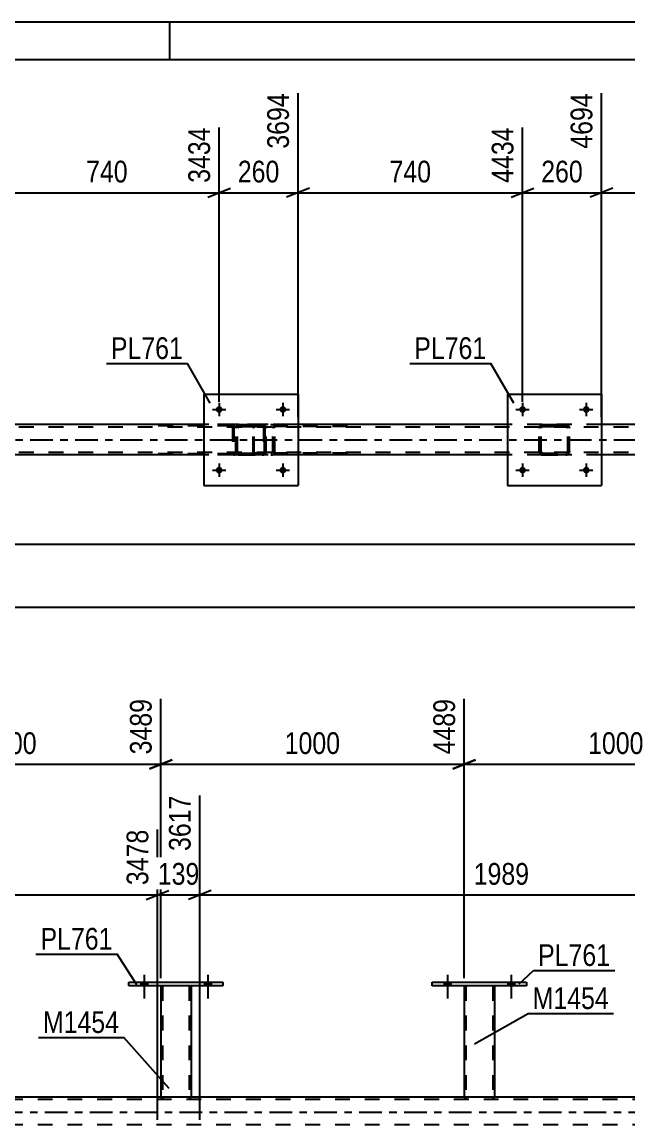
# Model space of a CAD drawing. Header units: millimetres. Extents: x 0 to 841, y 0 to 594.
# Drawn here: x 191.5 to 271.4, y 448.6 to 594 of the extents above; entities that cross this region are included whole.
import ezdxf

# ---------------------------------------------------------------- set-up
doc = ezdxf.new("R2010")
doc.units = ezdxf.units.MM
doc.linetypes.add('DXK_LINE_DOT2', pattern=[3.9198, 1.9599, -1.9599])
doc.linetypes.add('DXK_LINE_DOT3', pattern=[5.9187, 2.979, -0.9799, 0.9799, -0.9799])
doc.styles.add('Arial Narrow', font='ARIALN.TTF', dxfattribs={"height": 0.2})

# ---------------------------------------------------------------- blocks, each defined once
blk = doc.blocks.new('Unknown-814553314-1133')
at = {"color": 5, "linetype": 'Continuous'}
for p, q in [((841, 594), (0, 594)), ((211, 589), (211, 594)), ((836, 589), (5, 589))]:
    blk.add_line(p, q, dxfattribs=at)
blk = doc.blocks.new('Part-814553314-3006 - 2883')
at = {"color": 2, "linetype": 'Continuous'}
for p, q in [((255.51, 544.94), (255.51, 532.94)), ((255.51, 544.94), (267.91, 544.94)), ((267.91, 544.94), (267.91, 532.94)), ((255.51, 532.94), (267.91, 532.94))]:
    blk.add_line(p, q, dxfattribs=at)
blk = doc.blocks.new('Part-814553314-2933 - 2883')
at = {"color": 2, "linetype": 'Continuous'}
for p, q in [((215.51, 540.94), (187.91, 540.94)), ((255.51, 540.94), (227.91, 540.94)), ((295.51, 540.94), (267.91, 540.94)), ((215.51, 536.94), (187.91, 536.94)), ((255.51, 536.94), (227.91, 536.94)), ((295.51, 536.94), (267.91, 536.94))]:
    blk.add_line(p, q, dxfattribs=at)
at = {"color": 7, "linetype": 'DXK_LINE_DOT2'}
for p, q in [((227.91, 540.94), (215.51, 540.94)), ((267.91, 540.94), (255.51, 540.94)), ((757.51, 540.62), (80.15, 540.62)), ((757.51, 537.26), (80.15, 537.26)), ((227.91, 536.94), (215.51, 536.94)), ((267.91, 536.94), (255.51, 536.94))]:
    blk.add_line(p, q, dxfattribs=at)
at = {"color": 7, "linetype": 'DXK_LINE_DOT3'}
blk.add_line((80.15, 538.94), (757.51, 538.94), dxfattribs=at)
blk = doc.blocks.new('Part-814553314-3000 - 2883')
at = {"color": 2, "linetype": 'Continuous'}
for p, q in [((215.51, 544.94), (215.51, 532.94)), ((215.51, 544.94), (227.91, 544.94)), ((227.91, 544.94), (227.91, 532.94)), ((215.51, 532.94), (227.91, 532.94))]:
    blk.add_line(p, q, dxfattribs=at)
blk = doc.blocks.new('Bolt-814553314-2959 - 2883')
at = {"linetype": 'Continuous'}
for points in [[(217.95, 542.94, -1), (217.07, 542.94, -1)], [(226.35, 542.94, -1), (225.47, 542.94, -1)]]:
    blk.add_hatch(color=1, dxfattribs=at).paths.add_polyline_path(points)
at = {"color": 1, "linetype": 'Continuous'}
for p, q in [((217.51, 543.82), (217.51, 542.06)), ((225.91, 543.82), (225.91, 542.06)), ((216.63, 542.94), (218.39, 542.94)), ((225.03, 542.94), (226.79, 542.94))]:
    blk.add_line(p, q, dxfattribs=at)
blk = doc.blocks.new('Bolt-814553314-2960 - 2883')
at = {"linetype": 'Continuous'}
for points in [[(217.95, 534.94, -1), (217.07, 534.94, -1)], [(226.35, 534.94, -1), (225.47, 534.94, -1)]]:
    blk.add_hatch(color=1, dxfattribs=at).paths.add_polyline_path(points)
at = {"color": 1, "linetype": 'Continuous'}
for p, q in [((216.63, 534.94), (218.39, 534.94)), ((217.51, 535.82), (217.51, 534.06)), ((225.03, 534.94), (226.79, 534.94)), ((225.91, 535.82), (225.91, 534.06))]:
    blk.add_line(p, q, dxfattribs=at)
blk = doc.blocks.new('Bolt-814553314-2961 - 2883')
at = {"linetype": 'Continuous'}
for points in [[(257.95, 542.94, -1), (257.07, 542.94, -1)], [(266.35, 542.94, -1), (265.47, 542.94, -1)]]:
    blk.add_hatch(color=1, dxfattribs=at).paths.add_polyline_path(points)
at = {"color": 1, "linetype": 'Continuous'}
for p, q in [((257.51, 543.82), (257.51, 542.06)), ((265.91, 543.82), (265.91, 542.06)), ((256.63, 542.94), (258.39, 542.94)), ((265.03, 542.94), (266.79, 542.94))]:
    blk.add_line(p, q, dxfattribs=at)
blk = doc.blocks.new('Bolt-814553314-2962 - 2883')
at = {"linetype": 'Continuous'}
for points in [[(257.95, 534.94, -1), (257.07, 534.94, -1)], [(266.35, 534.94, -1), (265.47, 534.94, -1)]]:
    blk.add_hatch(color=1, dxfattribs=at).paths.add_polyline_path(points)
at = {"color": 1, "linetype": 'Continuous'}
for p, q in [((256.63, 534.94), (258.39, 534.94)), ((257.51, 535.82), (257.51, 534.06)), ((265.03, 534.94), (266.79, 534.94)), ((265.91, 535.82), (265.91, 534.06))]:
    blk.add_line(p, q, dxfattribs=at)
blk = doc.blocks.new('Part-814553314-3001 - 2883')
at = {"color": 7, "linetype": 'DXK_LINE_DOT2'}
for p, q in [((220.01, 540.91), (220.19, 540.94)), ((220.19, 540.94), (220.01, 540.91)), ((220.19, 540.94), (223.23, 540.94)), ((220.19, 540.94), (220.19, 540.94)), ((220.19, 540.94), (223.23, 540.94)), ((223.23, 540.94), (223.23, 540.94)), ((223.23, 540.94), (223.41, 540.91)), ((223.41, 540.91), (223.23, 540.94)), ((219.71, 540.46), (219.75, 540.65)), ((219.75, 540.65), (219.71, 540.46)), ((219.71, 537.42), (219.71, 540.46)), ((219.95, 540.46), (219.97, 540.56)), ((219.97, 540.56), (219.95, 540.46)), ((219.95, 537.42), (219.95, 540.46)), ((219.97, 540.56), (220.02, 540.63)), ((220.02, 540.63), (219.97, 540.56)), ((220.02, 540.63), (220.1, 540.69)), ((220.1, 540.69), (220.02, 540.63)), ((220.1, 540.69), (220.19, 540.7)), ((220.19, 540.7), (220.1, 540.69)), ((220.19, 540.7), (223.23, 540.7)), ((220.19, 540.7), (220.19, 540.7)), ((223.23, 540.7), (220.19, 540.7)), ((223.23, 540.7), (223.23, 540.7)), ((223.23, 540.7), (223.32, 540.69)), ((223.32, 540.69), (223.23, 540.7)), ((223.32, 540.69), (223.4, 540.63)), ((223.4, 540.63), (223.32, 540.69)), ((223.4, 540.63), (223.45, 540.56)), ((223.45, 540.56), (223.4, 540.63)), ((223.45, 540.56), (223.47, 540.46)), ((223.47, 540.46), (223.45, 540.56)), ((223.47, 537.42), (223.47, 540.46)), ((223.67, 540.65), (223.71, 540.46)), ((223.71, 540.46), (223.67, 540.65)), ((223.71, 537.42), (223.71, 540.46)), ((219.75, 537.24), (219.71, 537.42)), ((219.71, 537.42), (219.75, 537.24)), ((219.97, 537.33), (219.95, 537.42)), ((219.95, 537.42), (219.97, 537.33)), ((220.02, 537.25), (219.97, 537.33)), ((219.97, 537.33), (220.02, 537.25)), ((220.19, 536.94), (220.01, 536.98)), ((220.01, 536.98), (220.19, 536.94)), ((220.1, 537.2), (220.02, 537.25)), ((220.02, 537.25), (220.1, 537.2)), ((220.19, 537.18), (220.1, 537.2)), ((220.1, 537.2), (220.19, 537.18)), ((220.19, 537.18), (223.23, 537.18)), ((220.19, 537.18), (220.19, 537.18)), ((220.19, 537.18), (223.23, 537.18)), ((220.19, 536.94), (223.23, 536.94)), ((220.19, 536.94), (220.19, 536.94)), ((220.19, 536.94), (223.23, 536.94)), ((223.32, 537.2), (223.23, 537.18)), ((223.23, 537.18), (223.32, 537.2)), ((223.23, 537.18), (223.23, 537.18)), ((223.41, 536.98), (223.23, 536.94)), ((223.23, 536.94), (223.41, 536.98)), ((223.23, 536.94), (223.23, 536.94)), ((223.4, 537.25), (223.32, 537.2)), ((223.32, 537.2), (223.4, 537.25)), ((223.45, 537.33), (223.4, 537.25)), ((223.4, 537.25), (223.45, 537.33)), ((223.47, 537.42), (223.45, 537.33)), ((223.45, 537.33), (223.47, 537.42)), ((223.71, 537.42), (223.67, 537.24)), ((223.67, 537.24), (223.71, 537.42))]:
    blk.add_line(p, q, dxfattribs=at)
at = {"color": 7, "linetype": 'DXK_LINE_DOT3'}
blk.add_line((221.71, 538.94), (221.71, 538.94), dxfattribs=at)
at = {"color": 7, "linetype": 'DXK_LINE_DOT2'}
for centre, start, end in [((220.19, 540.46), 112.5, 157.5), ((220.19, 540.46), 112.5, 157.5), ((223.23, 540.46), 22.5, 67.5), ((223.23, 540.46), 22.5, 67.5), ((220.19, 537.42), 202.5, 247.5), ((220.19, 537.42), 202.5, 247.5), ((223.23, 537.42), 292.5, 337.5), ((223.23, 537.42), 292.5, 337.5)]:
    blk.add_arc(centre, 0.48, start, end, dxfattribs=at)
blk = doc.blocks.new('Part-814553314-3007 - 2883')
at = {"color": 7, "linetype": 'DXK_LINE_DOT2'}
for p, q in [((260, 540.91), (260.19, 540.94)), ((260.19, 540.94), (260, 540.91)), ((260.19, 540.94), (263.23, 540.94)), ((260.19, 540.94), (260.19, 540.94)), ((260.19, 540.94), (263.23, 540.94)), ((263.23, 540.94), (263.23, 540.94)), ((263.23, 540.94), (263.41, 540.91)), ((263.41, 540.91), (263.23, 540.94)), ((259.71, 540.46), (259.74, 540.65)), ((259.74, 540.65), (259.71, 540.46)), ((259.71, 537.42), (259.71, 540.46)), ((259.95, 540.46), (259.97, 540.56)), ((259.97, 540.56), (259.95, 540.46)), ((259.95, 537.42), (259.95, 540.46)), ((259.97, 540.56), (260.02, 540.63)), ((260.02, 540.63), (259.97, 540.56)), ((260.02, 540.63), (260.1, 540.69)), ((260.1, 540.69), (260.02, 540.63)), ((260.1, 540.69), (260.19, 540.7)), ((260.19, 540.7), (260.1, 540.69)), ((260.19, 540.7), (263.23, 540.7)), ((260.19, 540.7), (260.19, 540.7)), ((263.23, 540.7), (260.19, 540.7)), ((263.23, 540.7), (263.23, 540.7)), ((263.23, 540.7), (263.32, 540.69)), ((263.32, 540.69), (263.23, 540.7)), ((263.32, 540.69), (263.4, 540.63)), ((263.4, 540.63), (263.32, 540.69)), ((263.4, 540.63), (263.45, 540.56)), ((263.45, 540.56), (263.4, 540.63)), ((263.45, 540.56), (263.47, 540.46)), ((263.47, 540.46), (263.45, 540.56)), ((263.47, 537.42), (263.47, 540.46)), ((263.67, 540.65), (263.71, 540.46)), ((263.71, 540.46), (263.67, 540.65)), ((263.71, 537.42), (263.71, 540.46)), ((259.74, 537.24), (259.71, 537.42)), ((259.71, 537.42), (259.74, 537.24)), ((259.97, 537.33), (259.95, 537.42)), ((259.95, 537.42), (259.97, 537.33)), ((260.02, 537.25), (259.97, 537.33)), ((259.97, 537.33), (260.02, 537.25)), ((260.19, 536.94), (260, 536.98)), ((260, 536.98), (260.19, 536.94)), ((260.1, 537.2), (260.02, 537.25)), ((260.02, 537.25), (260.1, 537.2)), ((260.19, 537.18), (260.1, 537.2)), ((260.1, 537.2), (260.19, 537.18)), ((260.19, 537.18), (263.23, 537.18)), ((260.19, 537.18), (260.19, 537.18)), ((260.19, 537.18), (263.23, 537.18)), ((260.19, 536.94), (263.23, 536.94)), ((260.19, 536.94), (260.19, 536.94)), ((260.19, 536.94), (263.23, 536.94)), ((263.32, 537.2), (263.23, 537.18)), ((263.23, 537.18), (263.32, 537.2)), ((263.23, 537.18), (263.23, 537.18)), ((263.41, 536.98), (263.23, 536.94)), ((263.23, 536.94), (263.41, 536.98)), ((263.23, 536.94), (263.23, 536.94)), ((263.4, 537.25), (263.32, 537.2)), ((263.32, 537.2), (263.4, 537.25)), ((263.45, 537.33), (263.4, 537.25)), ((263.4, 537.25), (263.45, 537.33)), ((263.47, 537.42), (263.45, 537.33)), ((263.45, 537.33), (263.47, 537.42)), ((263.71, 537.42), (263.67, 537.24)), ((263.67, 537.24), (263.71, 537.42))]:
    blk.add_line(p, q, dxfattribs=at)
at = {"color": 7, "linetype": 'DXK_LINE_DOT3'}
blk.add_line((261.71, 538.94), (261.71, 538.94), dxfattribs=at)
at = {"color": 7, "linetype": 'DXK_LINE_DOT2'}
for centre, start, end in [((260.19, 540.46), 112.5, 157.5), ((260.19, 540.46), 112.5, 157.5), ((263.23, 540.46), 22.5, 67.5), ((263.23, 540.46), 22.5, 67.5), ((260.19, 537.42), 202.5, 247.5), ((260.19, 537.42), 202.5, 247.5), ((263.23, 537.42), 292.5, 337.5), ((263.23, 537.42), 292.5, 337.5)]:
    blk.add_arc(centre, 0.48, start, end, dxfattribs=at)
blk = doc.blocks.new('Part-814553314-3086 - 2883')
at = {"color": 7, "linetype": 'DXK_LINE_DOT2'}
for p, q in [((222.06, 540.8), (222, 540.65)), ((222.15, 540.91), (222.06, 540.8)), ((222.25, 540.94), (222.15, 540.91)), ((234.41, 540.94), (222.25, 540.94)), ((223.53, 540.94), (223.53, 540.7)), ((224.54, 540.91), (224.34, 540.94)), ((222, 540.65), (221.98, 540.46)), ((221.98, 537.42), (221.98, 540.46)), ((222.12, 540.46), (222.13, 540.56)), ((222.12, 537.42), (222.12, 540.46)), ((222.13, 540.56), (222.16, 540.63)), ((222.16, 540.63), (222.2, 540.69)), ((222.2, 540.69), (222.25, 540.7)), ((234.41, 540.7), (222.25, 540.7)), ((224.34, 540.7), (224.44, 540.69)), ((224.44, 540.69), (224.52, 540.63)), ((224.52, 540.63), (224.58, 540.56)), ((224.58, 540.56), (224.6, 540.46)), ((224.6, 537.42), (224.6, 540.46)), ((224.82, 540.6), (224.81, 540.65)), ((224.85, 540.46), (224.82, 540.6)), ((224.85, 537.42), (224.85, 540.46)), ((222, 537.24), (221.98, 537.42)), ((222.05, 537.12), (222, 537.24)), ((222.06, 537.08), (222.05, 537.12)), ((222.06, 537.08), (222.15, 536.98)), ((222.13, 537.33), (222.12, 537.42)), ((222.16, 537.25), (222.13, 537.33)), ((222.15, 536.98), (222.25, 536.94)), ((222.2, 537.2), (222.16, 537.25)), ((222.25, 537.18), (222.2, 537.2)), ((234.41, 537.18), (222.25, 537.18)), ((234.41, 536.94), (222.25, 536.94)), ((223.53, 536.94), (223.53, 537.18)), ((224.44, 537.2), (224.34, 537.18)), ((224.34, 536.94), (224.54, 536.98)), ((224.52, 537.25), (224.44, 537.2)), ((224.58, 537.33), (224.52, 537.25)), ((224.6, 537.42), (224.58, 537.33)), ((224.81, 537.24), (224.85, 537.42))]:
    blk.add_line(p, q, dxfattribs=at)
for centre, start, end in [((224.36, 540.45), 23.8494, 68.8059), ((224.36, 537.44), 291.1941, 336.1506)]:
    blk.add_arc(centre, 0.492, start, end, dxfattribs=at)
blk = doc.blocks.new('Part-814553314-3100 - 2883')
at = {"color": 7, "linetype": 'DXK_LINE_DOT2'}
for p, q in [((223.19, 540.94), (207.86, 540.94)), ((223.19, 540.78), (207.86, 540.78)), ((219.3, 540.75), (219.27, 540.62)), ((219.61, 540.94), (219.48, 540.92)), ((219.49, 540.74), (219.55, 540.77)), ((219.55, 540.77), (219.61, 540.78)), ((223.32, 540.92), (223.19, 540.94)), ((223.19, 540.78), (223.25, 540.77)), ((223.25, 540.77), (223.31, 540.74)), ((223.53, 540.62), (223.5, 540.75)), ((219.27, 540.62), (219.27, 537.26)), ((219.44, 540.62), (219.46, 540.69)), ((219.44, 540.62), (219.44, 537.26)), ((219.46, 540.69), (219.49, 540.74)), ((223.31, 540.74), (223.35, 540.69)), ((223.35, 540.69), (223.36, 540.62)), ((223.36, 540.62), (223.36, 537.26)), ((223.53, 540.62), (223.53, 537.26)), ((223.19, 537.1), (207.86, 537.1)), ((223.19, 536.94), (207.86, 536.94)), ((219.27, 537.26), (219.3, 537.14)), ((219.46, 537.2), (219.44, 537.26)), ((219.49, 537.15), (219.46, 537.2)), ((219.48, 536.97), (219.61, 536.94)), ((219.55, 537.12), (219.49, 537.15)), ((219.61, 537.1), (219.55, 537.12)), ((223.25, 537.12), (223.19, 537.1)), ((223.19, 536.94), (223.32, 536.97)), ((223.31, 537.15), (223.25, 537.12)), ((223.35, 537.2), (223.31, 537.15)), ((223.36, 537.26), (223.35, 537.2)), ((223.5, 537.14), (223.53, 537.26))]:
    blk.add_line(p, q, dxfattribs=at)
for centre, start, end in [((219.6, 540.61), 110.7583, 155.68), ((223.2, 540.61), 24.32, 69.2417), ((219.6, 537.28), 204.32, 249.2417), ((223.2, 537.28), 290.7583, 335.68)]:
    blk.add_arc(centre, 0.331, start, end, dxfattribs=at)
blk = doc.blocks.new('Bolt-814553314-4252 - 3897')
at = {"linetype": 'Continuous'}
for points in [[(247.17, 466.96), (248.05, 466.96), (248.05, 467.44), (247.17, 467.44)], [(255.57, 466.96), (256.45, 466.96), (256.45, 467.44), (255.57, 467.44)]]:
    blk.add_hatch(color=1, dxfattribs=at).paths.add_polyline_path(points)
at = {"color": 1, "linetype": 'Continuous'}
for p, q in [((247.61, 468.44), (247.61, 465.32)), ((256.01, 468.44), (256.01, 465.32)), ((247.17, 467.44), (247.17, 466.96)), ((248.05, 467.44), (248.05, 466.96)), ((255.57, 467.44), (255.57, 466.96)), ((256.45, 467.44), (256.45, 466.96))]:
    blk.add_line(p, q, dxfattribs=at)
blk = doc.blocks.new('Part-814553314-3994 - 3897')
at = {"color": 2, "linetype": 'Continuous'}
for p, q in [((209.81, 452.32), (173.81, 452.32)), ((249.81, 452.32), (213.81, 452.32)), ((289.81, 452.32), (253.81, 452.32))]:
    blk.add_line(p, q, dxfattribs=at)
at = {"color": 7, "linetype": 'DXK_LINE_DOT2'}
for p, q in [((213.81, 452.32), (209.81, 452.32)), ((253.81, 452.32), (249.81, 452.32)), ((791.36, 452), (70.25, 452)), ((791.36, 448.64), (70.25, 448.64))]:
    blk.add_line(p, q, dxfattribs=at)
at = {"color": 7, "linetype": 'DXK_LINE_DOT3'}
blk.add_line((70.25, 450.32), (791.36, 450.32), dxfattribs=at)
blk = doc.blocks.new('Bolt-814553314-4132 - 3897')
at = {"linetype": 'Continuous'}
for points in [[(207.17, 466.96), (208.05, 466.96), (208.05, 467.44), (207.17, 467.44)], [(215.57, 466.96), (216.45, 466.96), (216.45, 467.44), (215.57, 467.44)]]:
    blk.add_hatch(color=1, dxfattribs=at).paths.add_polyline_path(points)
at = {"color": 1, "linetype": 'Continuous'}
for p, q in [((207.61, 468.44), (207.61, 465.32)), ((216.01, 468.44), (216.01, 465.32)), ((207.17, 467.44), (207.17, 466.96)), ((208.05, 467.44), (208.05, 466.96)), ((215.57, 467.44), (215.57, 466.96)), ((216.45, 467.44), (216.45, 466.96))]:
    blk.add_line(p, q, dxfattribs=at)
blk = doc.blocks.new('Bolt-814553314-4133 - 3897')
at = {"linetype": 'Continuous'}
for points in [[(207.17, 466.96), (208.05, 466.96), (208.05, 467.44), (207.17, 467.44)], [(215.57, 466.96), (216.45, 466.96), (216.45, 467.44), (215.57, 467.44)]]:
    blk.add_hatch(color=1, dxfattribs=at).paths.add_polyline_path(points)
at = {"color": 1, "linetype": 'Continuous'}
for p, q in [((207.61, 468.44), (207.61, 465.32)), ((216.01, 468.44), (216.01, 465.32)), ((207.17, 467.44), (207.17, 466.96)), ((208.05, 467.44), (208.05, 466.96)), ((215.57, 467.44), (215.57, 466.96)), ((216.45, 467.44), (216.45, 466.96))]:
    blk.add_line(p, q, dxfattribs=at)
blk = doc.blocks.new('Bolt-814553314-4134 - 3897')
at = {"linetype": 'Continuous'}
for points in [[(247.17, 466.96), (248.05, 466.96), (248.05, 467.44), (247.17, 467.44)], [(255.57, 466.96), (256.45, 466.96), (256.45, 467.44), (255.57, 467.44)]]:
    blk.add_hatch(color=1, dxfattribs=at).paths.add_polyline_path(points)
at = {"color": 1, "linetype": 'Continuous'}
for p, q in [((247.61, 468.44), (247.61, 465.32)), ((256.01, 468.44), (256.01, 465.32)), ((247.17, 467.44), (247.17, 466.96)), ((248.05, 467.44), (248.05, 466.96)), ((255.57, 467.44), (255.57, 466.96)), ((256.45, 467.44), (256.45, 466.96))]:
    blk.add_line(p, q, dxfattribs=at)
blk = doc.blocks.new('Part-814553314-4272 - 3897')
at = {"color": 2, "linetype": 'Continuous'}
for p, q in [((205.61, 467.44), (218.01, 467.44)), ((205.61, 466.96), (205.61, 467.44)), ((218.01, 466.96), (205.61, 466.96)), ((218.01, 467.44), (218.01, 466.96))]:
    blk.add_line(p, q, dxfattribs=at)
blk = doc.blocks.new('Part-814553314-4277 - 3897')
at = {"color": 7, "linetype": 'DXK_LINE_DOT2'}
for p, q in [((209.81, 466.97), (209.81, 466.97)), ((209.81, 466.97), (209.81, 466.96)), ((209.81, 466.96), (209.81, 466.97)), ((209.85, 466.97), (209.81, 466.97)), ((209.81, 466.97), (209.85, 466.97)), ((209.95, 466.97), (209.85, 466.97)), ((209.85, 466.97), (209.95, 466.97)), ((210.11, 466.97), (209.95, 466.97)), ((209.95, 466.97), (210.11, 466.97)), ((210.05, 466.97), (210.05, 466.97)), ((210.05, 466.97), (210.05, 452.32)), ((210.07, 466.97), (210.05, 466.97)), ((210.05, 466.97), (210.07, 466.97)), ((210.12, 466.97), (210.07, 466.97)), ((210.07, 466.97), (210.12, 466.97)), ((213.51, 466.97), (210.11, 466.97)), ((213.51, 466.97), (210.11, 466.97)), ((213.42, 466.97), (210.12, 466.97)), ((210.12, 466.97), (210.2, 466.97)), ((213.5, 466.97), (210.2, 466.97)), ((213.5, 466.97), (213.42, 466.97)), ((213.55, 466.97), (213.5, 466.97)), ((213.5, 466.97), (213.55, 466.97)), ((213.51, 466.97), (213.67, 466.97)), ((213.67, 466.97), (213.51, 466.97)), ((213.57, 466.97), (213.55, 466.97)), ((213.55, 466.97), (213.57, 466.97)), ((213.57, 466.97), (213.57, 466.97)), ((213.57, 466.97), (213.57, 452.32)), ((213.67, 466.97), (213.77, 466.97)), ((213.77, 466.97), (213.67, 466.97)), ((213.77, 466.97), (213.81, 466.97)), ((213.81, 466.97), (213.77, 466.97)), ((213.81, 466.97), (213.81, 466.97)), ((213.81, 466.97), (213.81, 466.96)), ((213.81, 466.96), (213.81, 466.97)), ((209.81, 452.32), (209.85, 452.32)), ((209.85, 452.32), (209.95, 452.32)), ((209.95, 452.32), (210.11, 452.32)), ((210.07, 452.32), (210.05, 452.32)), ((210.05, 452.32), (210.07, 452.32)), ((210.12, 452.32), (210.07, 452.32)), ((210.07, 452.32), (210.11, 452.32)), ((213.51, 452.32), (210.11, 452.32)), ((210.11, 452.32), (210.12, 452.32)), ((213.42, 452.32), (210.12, 452.32)), ((210.12, 452.32), (210.2, 452.32)), ((213.55, 452.32), (210.2, 452.32)), ((213.5, 452.32), (213.42, 452.32)), ((213.55, 452.32), (213.5, 452.32)), ((213.51, 452.32), (213.67, 452.32)), ((213.57, 452.32), (213.55, 452.32)), ((213.55, 452.32), (213.57, 452.32)), ((213.67, 452.32), (213.77, 452.32)), ((213.77, 452.32), (213.81, 452.32))]:
    blk.add_line(p, q, dxfattribs=at)
at = {"color": 2, "linetype": 'Continuous'}
for p, q in [((209.81, 466.96), (209.81, 452.32)), ((213.81, 466.96), (213.81, 452.32)), ((209.85, 452.32), (209.81, 452.32)), ((209.95, 452.32), (209.85, 452.32)), ((210.11, 452.32), (209.95, 452.32)), ((213.51, 452.32), (210.11, 452.32)), ((213.67, 452.32), (213.51, 452.32)), ((213.77, 452.32), (213.67, 452.32)), ((213.81, 452.32), (213.77, 452.32))]:
    blk.add_line(p, q, dxfattribs=at)
blk = doc.blocks.new('Part-814553314-4282 - 3897')
at = {"color": 2, "linetype": 'Continuous'}
for p, q in [((245.61, 467.44), (258.01, 467.44)), ((245.61, 466.96), (245.61, 467.44)), ((258.01, 466.96), (245.61, 466.96)), ((258.01, 467.44), (258.01, 466.96))]:
    blk.add_line(p, q, dxfattribs=at)
blk = doc.blocks.new('Part-814553314-4287 - 3897')
at = {"color": 7, "linetype": 'DXK_LINE_DOT2'}
for p, q in [((249.81, 466.97), (249.81, 466.97)), ((249.81, 466.97), (249.81, 466.96)), ((249.81, 466.96), (249.81, 466.97)), ((249.85, 466.97), (249.81, 466.97)), ((249.81, 466.97), (249.85, 466.97)), ((249.95, 466.97), (249.85, 466.97)), ((249.85, 466.97), (249.95, 466.97)), ((250.1, 466.97), (249.95, 466.97)), ((249.95, 466.97), (250.1, 466.97)), ((250.05, 466.97), (250.05, 466.97)), ((250.05, 466.97), (250.05, 452.32)), ((250.07, 466.97), (250.05, 466.97)), ((250.05, 466.97), (250.07, 466.97)), ((250.12, 466.97), (250.07, 466.97)), ((250.07, 466.97), (250.12, 466.97)), ((253.51, 466.97), (250.1, 466.97)), ((253.51, 466.97), (250.1, 466.97)), ((253.42, 466.97), (250.12, 466.97)), ((250.12, 466.97), (250.2, 466.97)), ((253.5, 466.97), (250.2, 466.97)), ((253.5, 466.97), (253.42, 466.97)), ((253.55, 466.97), (253.5, 466.97)), ((253.5, 466.97), (253.55, 466.97)), ((253.51, 466.97), (253.67, 466.97)), ((253.67, 466.97), (253.51, 466.97)), ((253.57, 466.97), (253.55, 466.97)), ((253.55, 466.97), (253.57, 466.97)), ((253.57, 466.97), (253.57, 466.97)), ((253.57, 466.97), (253.57, 452.32)), ((253.67, 466.97), (253.77, 466.97)), ((253.77, 466.97), (253.67, 466.97)), ((253.77, 466.97), (253.81, 466.97)), ((253.81, 466.97), (253.77, 466.97)), ((253.81, 466.97), (253.81, 466.97)), ((253.81, 466.97), (253.81, 466.96)), ((253.81, 466.96), (253.81, 466.97)), ((249.81, 452.32), (249.85, 452.32)), ((249.85, 452.32), (249.95, 452.32)), ((249.95, 452.32), (250.1, 452.32)), ((250.07, 452.32), (250.05, 452.32)), ((250.05, 452.32), (250.07, 452.32)), ((250.12, 452.32), (250.07, 452.32)), ((250.07, 452.32), (250.12, 452.32)), ((253.51, 452.32), (250.1, 452.32)), ((253.42, 452.32), (250.12, 452.32)), ((250.12, 452.32), (250.2, 452.32)), ((253.55, 452.32), (250.2, 452.32)), ((253.5, 452.32), (253.42, 452.32)), ((253.55, 452.32), (253.5, 452.32)), ((253.51, 452.32), (253.67, 452.32)), ((253.57, 452.32), (253.55, 452.32)), ((253.55, 452.32), (253.57, 452.32)), ((253.67, 452.32), (253.77, 452.32)), ((253.77, 452.32), (253.81, 452.32))]:
    blk.add_line(p, q, dxfattribs=at)
at = {"color": 2, "linetype": 'Continuous'}
for p, q in [((249.81, 466.96), (249.81, 452.32)), ((253.81, 466.96), (253.81, 452.32)), ((249.85, 452.32), (249.81, 452.32)), ((249.95, 452.32), (249.85, 452.32)), ((250.1, 452.32), (249.95, 452.32)), ((253.51, 452.32), (250.1, 452.32)), ((253.67, 452.32), (253.51, 452.32)), ((253.77, 452.32), (253.67, 452.32)), ((253.81, 452.32), (253.77, 452.32))]:
    blk.add_line(p, q, dxfattribs=at)
blk = doc.blocks.new('StraightDimension-814553314-20029 - 2883')
at = {"color": 7, "linetype": 'Continuous'}
for p, q in [((267.91, 541.94), (267.91, 584.62)), ((297.51, 543.94), (297.51, 580.12)), ((269.41, 572.11), (266.41, 570.91)), ((267.91, 571.51), (297.51, 571.51)), ((296.01, 570.91), (299.01, 572.11))]:
    blk.add_line(p, q, dxfattribs=at)
at = {"color": 0}
blk.add_wipeout([(286.05, 572.26), (286.05, 576.46), (279.37, 576.46), (279.37, 572.26)], dxfattribs=at)
at = {"color": 3, "style": 'Arial Narrow'}
blk.add_text('740', height=2.863, dxfattribs=at).set_placement((279.97, 572.86))
at = {"color": 0, "linetype": 'Continuous'}
blk.add_wipeout([(296.91, 580.72), (292.71, 580.72), (292.71, 572.21), (296.91, 572.21)], dxfattribs=at)
at = {"color": 3, "linetype": 'Continuous', "style": 'Arial Narrow'}
blk.add_text('5434', height=2.863, rotation=90.0002, dxfattribs=at).set_placement((296.31, 572.81))
blk = doc.blocks.new('StraightDimension-814553314-3327 - 2883')
at = {"color": 7, "linetype": 'Continuous'}
blk.add_line((79.51, 516.89), (793.6, 516.89), dxfattribs=at)
blk = doc.blocks.new('StraightDimension-814553314-7676 - 2883')
at = {"color": 7, "linetype": 'Continuous'}
blk.add_line((80.15, 525.17), (792.96, 525.17), dxfattribs=at)
blk = doc.blocks.new('StraightDimension-814553314-20030 - 2883')
at = {"color": 7, "linetype": 'Continuous'}
for p, q in [((267.91, 541.94), (267.91, 584.62)), ((257.51, 543.94), (257.51, 580.12)), ((256.01, 570.91), (259.01, 572.11)), ((257.51, 571.51), (267.91, 571.51)), ((269.41, 572.11), (266.41, 570.91))]:
    blk.add_line(p, q, dxfattribs=at)
at = {"color": 0}
blk.add_wipeout([(266.05, 572.26), (266.05, 576.46), (259.37, 576.46), (259.37, 572.26)], dxfattribs=at)
at = {"color": 3, "style": 'Arial Narrow'}
blk.add_text('260', height=2.863, dxfattribs=at).set_placement((259.97, 572.86))
at = {"color": 0, "linetype": 'Continuous'}
blk.add_wipeout([(267.31, 585.22), (263.11, 585.22), (263.11, 576.71), (267.31, 576.71)], dxfattribs=at)
at = {"color": 3, "linetype": 'Continuous', "style": 'Arial Narrow'}
blk.add_text('4694', height=2.863, rotation=90.0002, dxfattribs=at).set_placement((266.71, 577.31))
blk = doc.blocks.new('StraightDimension-814553314-20031 - 2883')
at = {"color": 7, "linetype": 'Continuous'}
for p, q in [((227.91, 541.94), (227.91, 584.62)), ((257.51, 543.94), (257.51, 580.12)), ((229.41, 572.11), (226.41, 570.91)), ((227.91, 571.51), (257.51, 571.51)), ((256.01, 570.91), (259.01, 572.11))]:
    blk.add_line(p, q, dxfattribs=at)
at = {"color": 0}
blk.add_wipeout([(246.05, 572.26), (246.05, 576.46), (239.37, 576.46), (239.37, 572.26)], dxfattribs=at)
at = {"color": 3, "style": 'Arial Narrow'}
blk.add_text('740', height=2.863, dxfattribs=at).set_placement((239.97, 572.86))
at = {"color": 0, "linetype": 'Continuous'}
blk.add_wipeout([(256.91, 580.72), (252.71, 580.72), (252.71, 572.21), (256.91, 572.21)], dxfattribs=at)
at = {"color": 3, "linetype": 'Continuous', "style": 'Arial Narrow'}
blk.add_text('4434', height=2.863, rotation=90.0002, dxfattribs=at).set_placement((256.31, 572.81))
blk = doc.blocks.new('StraightDimension-814553314-20032 - 2883')
at = {"color": 7, "linetype": 'Continuous'}
for p, q in [((227.91, 541.94), (227.91, 584.62)), ((217.51, 543.94), (217.51, 580.12)), ((216.01, 570.91), (219.01, 572.11)), ((217.51, 571.51), (227.91, 571.51)), ((229.41, 572.11), (226.41, 570.91))]:
    blk.add_line(p, q, dxfattribs=at)
at = {"color": 0}
blk.add_wipeout([(226.05, 572.26), (226.05, 576.46), (219.37, 576.46), (219.37, 572.26)], dxfattribs=at)
at = {"color": 3, "style": 'Arial Narrow'}
blk.add_text('260', height=2.863, dxfattribs=at).set_placement((219.97, 572.86))
at = {"color": 0, "linetype": 'Continuous'}
blk.add_wipeout([(227.31, 585.22), (223.11, 585.22), (223.11, 576.71), (227.31, 576.71)], dxfattribs=at)
at = {"color": 3, "linetype": 'Continuous', "style": 'Arial Narrow'}
blk.add_text('3694', height=2.863, rotation=90.0002, dxfattribs=at).set_placement((226.71, 577.31))
blk = doc.blocks.new('StraightDimension-814553314-20033 - 2883')
at = {"color": 7, "linetype": 'Continuous'}
for p, q in [((187.91, 541.94), (187.91, 584.62)), ((217.51, 543.94), (217.51, 580.12)), ((189.41, 572.11), (186.41, 570.91)), ((187.91, 571.51), (217.51, 571.51)), ((216.01, 570.91), (219.01, 572.11))]:
    blk.add_line(p, q, dxfattribs=at)
at = {"color": 0}
blk.add_wipeout([(206.05, 572.26), (206.05, 576.46), (199.37, 576.46), (199.37, 572.26)], dxfattribs=at)
at = {"color": 3, "style": 'Arial Narrow'}
blk.add_text('740', height=2.863, dxfattribs=at).set_placement((199.97, 572.86))
at = {"color": 0, "linetype": 'Continuous'}
blk.add_wipeout([(216.91, 580.72), (212.71, 580.72), (212.71, 572.21), (216.91, 572.21)], dxfattribs=at)
at = {"color": 3, "linetype": 'Continuous', "style": 'Arial Narrow'}
blk.add_text('3434', height=2.863, rotation=90.0002, dxfattribs=at).set_placement((216.31, 572.81))
blk = doc.blocks.new('StraightDimension-814553314-13883 - 3897')
at = {"color": 7, "linetype": 'Continuous'}
for p, q in [((209.81, 467.97), (209.81, 504.79)), ((249.81, 467.97), (249.81, 504.79)), ((211.31, 496.78), (208.31, 495.58)), ((209.81, 496.18), (249.81, 496.18)), ((248.31, 495.58), (251.31, 496.78))]:
    blk.add_line(p, q, dxfattribs=at)
at = {"color": 0}
blk.add_wipeout([(234.07, 496.93), (234.07, 501.13), (225.55, 501.13), (225.55, 496.93)], dxfattribs=at)
at = {"color": 3, "style": 'Arial Narrow'}
blk.add_text('1000', height=2.863, dxfattribs=at).set_placement((226.15, 497.53))
at = {"color": 0, "linetype": 'Continuous'}
blk.add_wipeout([(249.21, 505.39), (245.01, 505.39), (245.01, 496.88), (249.21, 496.88)], dxfattribs=at)
at = {"color": 3, "linetype": 'Continuous', "style": 'Arial Narrow'}
blk.add_text('4489', height=2.863, rotation=90.0002, dxfattribs=at).set_placement((248.61, 497.48))
blk = doc.blocks.new('StraightDimension-814553314-13884 - 3897')
at = {"color": 7, "linetype": 'Continuous'}
for p, q in [((169.81, 467.96), (169.81, 504.79)), ((209.81, 467.97), (209.81, 504.79)), ((171.31, 496.78), (168.31, 495.58)), ((169.81, 496.18), (209.81, 496.18)), ((208.31, 495.58), (211.31, 496.78))]:
    blk.add_line(p, q, dxfattribs=at)
at = {"color": 0}
blk.add_wipeout([(194.06, 496.93), (194.06, 501.13), (185.55, 501.13), (185.55, 496.93)], dxfattribs=at)
at = {"color": 3, "style": 'Arial Narrow'}
blk.add_text('1000', height=2.863, dxfattribs=at).set_placement((186.15, 497.53))
at = {"color": 0, "linetype": 'Continuous'}
blk.add_wipeout([(209.21, 505.39), (205.01, 505.39), (205.01, 496.88), (209.21, 496.88)], dxfattribs=at)
at = {"color": 3, "linetype": 'Continuous', "style": 'Arial Narrow'}
blk.add_text('3489', height=2.863, rotation=90.0002, dxfattribs=at).set_placement((208.61, 497.48))
blk = doc.blocks.new('StraightDimension-814553314-5486 - 3897')
at = {"color": 7, "linetype": 'Continuous'}
for p, q in [((129.81, 449.32), (129.81, 492.06)), ((209.37, 449.32), (209.37, 487.56)), ((131.31, 479.55), (128.31, 478.35)), ((129.81, 478.95), (209.37, 478.95)), ((207.87, 478.35), (210.87, 479.55))]:
    blk.add_line(p, q, dxfattribs=at)
at = {"color": 0}
blk.add_wipeout([(173.85, 479.7), (173.85, 483.9), (165.34, 483.9), (165.34, 479.7)], dxfattribs=at)
at = {"color": 3, "style": 'Arial Narrow'}
blk.add_text('1989', height=2.863, dxfattribs=at).set_placement((165.94, 480.3))
at = {"color": 0, "linetype": 'Continuous'}
blk.add_wipeout([(208.77, 488.16), (204.57, 488.16), (204.57, 479.65), (208.77, 479.65)], dxfattribs=at)
at = {"color": 3, "linetype": 'Continuous', "style": 'Arial Narrow'}
blk.add_text('3478', height=2.863, rotation=90.0002, dxfattribs=at).set_placement((208.17, 480.25))
blk = doc.blocks.new('StraightDimension-814553314-5467 - 3897')
at = {"color": 7, "linetype": 'Continuous'}
for p, q in [((214.95, 449.32), (214.95, 492.06)), ((209.37, 449.32), (209.37, 487.56)), ((207.87, 478.35), (210.87, 479.55)), ((209.37, 478.95), (214.95, 478.95)), ((216.45, 479.55), (213.45, 478.35))]:
    blk.add_line(p, q, dxfattribs=at)
at = {"color": 0}
blk.add_wipeout([(215.5, 479.7), (215.5, 483.9), (208.82, 483.9), (208.82, 479.7)], dxfattribs=at)
at = {"color": 3, "style": 'Arial Narrow'}
blk.add_text('139', height=2.863, dxfattribs=at).set_placement((209.42, 480.3))
at = {"color": 0, "linetype": 'Continuous'}
blk.add_wipeout([(214.35, 492.66), (210.15, 492.66), (210.15, 484.15), (214.35, 484.15)], dxfattribs=at)
at = {"color": 3, "linetype": 'Continuous', "style": 'Arial Narrow'}
blk.add_text('3617', height=2.863, rotation=90.0002, dxfattribs=at).set_placement((213.75, 484.75))
blk = doc.blocks.new('StraightDimension-814553314-5448 - 3897')
at = {"color": 7, "linetype": 'Continuous'}
for p, q in [((214.95, 449.32), (214.95, 492.06)), ((294.51, 449.32), (294.51, 487.56)), ((216.45, 479.55), (213.45, 478.35)), ((214.95, 478.95), (294.51, 478.95)), ((293.01, 478.35), (296.01, 479.55))]:
    blk.add_line(p, q, dxfattribs=at)
at = {"color": 0}
blk.add_wipeout([(258.98, 479.7), (258.98, 483.9), (250.47, 483.9), (250.47, 479.7)], dxfattribs=at)
at = {"color": 3, "style": 'Arial Narrow'}
blk.add_text('1989', height=2.863, dxfattribs=at).set_placement((251.07, 480.3))
at = {"color": 0, "linetype": 'Continuous'}
blk.add_wipeout([(293.91, 488.16), (289.71, 488.16), (289.71, 479.65), (293.91, 479.65)], dxfattribs=at)
at = {"color": 3, "linetype": 'Continuous', "style": 'Arial Narrow'}
blk.add_text('5606', height=2.863, rotation=90.0002, dxfattribs=at).set_placement((293.31, 480.25))
blk = doc.blocks.new('StraightDimension-814553314-13882 - 3897')
at = {"color": 7, "linetype": 'Continuous'}
for p, q in [((249.81, 467.97), (249.81, 504.79)), ((289.81, 467.97), (289.81, 504.79)), ((251.31, 496.78), (248.31, 495.58)), ((249.81, 496.18), (289.81, 496.18)), ((288.31, 495.58), (291.31, 496.78))]:
    blk.add_line(p, q, dxfattribs=at)
at = {"color": 0}
blk.add_wipeout([(274.07, 496.93), (274.07, 501.13), (265.55, 501.13), (265.55, 496.93)], dxfattribs=at)
at = {"color": 3, "style": 'Arial Narrow'}
blk.add_text('1000', height=2.863, dxfattribs=at).set_placement((266.15, 497.53))
at = {"color": 0, "linetype": 'Continuous'}
blk.add_wipeout([(289.21, 505.39), (285.01, 505.39), (285.01, 496.88), (289.21, 496.88)], dxfattribs=at)
at = {"color": 3, "linetype": 'Continuous', "style": 'Arial Narrow'}
blk.add_text('5489', height=2.863, rotation=90.0002, dxfattribs=at).set_placement((288.61, 497.48))
blk = doc.blocks.new('Mark-814553314-2996 - 2883')
at = {"color": 0}
blk.add_wipeout([(212.74, 549.59), (212.74, 552.59), (203.24, 552.59), (203.24, 549.59)], dxfattribs=at)
blk.add_wipeout([(212.74, 549.59), (212.74, 552.59), (203.24, 552.59), (203.24, 549.59)], dxfattribs=at)
at = {"color": 30, "linetype": 'Continuous'}
for p in [(202.64, 548.99), (216.34, 543.79)]:
    blk.add_line(p, (213.34, 548.99), dxfattribs=at)
at = {"color": 3, "style": 'Arial Narrow'}
blk.add_text('PL761', height=2.863, dxfattribs=at).set_placement((203.24, 549.59))
blk = doc.blocks.new('Mark-814553314-3002 - 2883')
at = {"color": 0}
blk.add_wipeout([(252.74, 549.59), (252.74, 552.59), (243.23, 552.59), (243.23, 549.59)], dxfattribs=at)
blk.add_wipeout([(252.74, 549.59), (252.74, 552.59), (243.23, 552.59), (243.23, 549.59)], dxfattribs=at)
at = {"color": 30, "linetype": 'Continuous'}
for p in [(242.63, 548.99), (256.34, 543.79)]:
    blk.add_line(p, (253.34, 548.99), dxfattribs=at)
at = {"color": 3, "style": 'Arial Narrow'}
blk.add_text('PL761', height=2.863, dxfattribs=at).set_placement((243.23, 549.59))
blk = doc.blocks.new('Mark-814553314-4268 - 3897')
at = {"color": 0}
blk.add_wipeout([(203.47, 471.75), (203.47, 474.75), (193.96, 474.75), (193.96, 471.75)], dxfattribs=at)
blk.add_wipeout([(203.47, 471.75), (203.47, 474.75), (193.96, 474.75), (193.96, 471.75)], dxfattribs=at)
at = {"color": 30, "linetype": 'Continuous'}
for p in [(193.36, 471.15), (206.65, 467.11)]:
    blk.add_line(p, (204.07, 471.15), dxfattribs=at)
at = {"color": 3, "style": 'Arial Narrow'}
blk.add_text('PL761', height=2.863, dxfattribs=at).set_placement((193.96, 471.75))
blk = doc.blocks.new('Mark-814553314-4273 - 3897')
at = {"color": 0}
blk.add_wipeout([(204.33, 460.76), (204.33, 463.76), (194.28, 463.76), (194.28, 460.76)], dxfattribs=at)
blk.add_wipeout([(204.33, 460.76), (204.33, 463.76), (194.28, 463.76), (194.28, 460.76)], dxfattribs=at)
at = {"color": 30, "linetype": 'Continuous'}
for p in [(193.68, 460.16), (210.91, 453.45)]:
    blk.add_line(p, (204.93, 460.16), dxfattribs=at)
at = {"color": 3, "style": 'Arial Narrow'}
blk.add_text('M1454', height=2.863, dxfattribs=at).set_placement((194.28, 460.76))
blk = doc.blocks.new('Mark-814553314-4278 - 3897')
at = {"color": 0}
blk.add_wipeout([(269.06, 469.59), (269.06, 472.59), (259.56, 472.59), (259.56, 469.59)], dxfattribs=at)
blk.add_wipeout([(269.06, 469.59), (269.06, 472.59), (259.56, 472.59), (259.56, 469.59)], dxfattribs=at)
at = {"color": 30, "linetype": 'Continuous'}
for p, q in [((257.06, 467.24), (258.96, 468.99)), ((258.96, 468.99), (269.66, 468.99))]:
    blk.add_line(p, q, dxfattribs=at)
at = {"color": 3, "style": 'Arial Narrow'}
blk.add_text('PL761', height=2.863, dxfattribs=at).set_placement((259.56, 469.59))
blk = doc.blocks.new('Mark-814553314-4283 - 3897')
at = {"color": 0}
blk.add_wipeout([(268.9, 463.91), (268.9, 466.91), (258.84, 466.91), (258.84, 463.91)], dxfattribs=at)
blk.add_wipeout([(268.9, 463.91), (268.9, 466.91), (258.84, 466.91), (258.84, 463.91)], dxfattribs=at)
at = {"color": 30, "linetype": 'Continuous'}
for p, q in [((251.18, 459.33), (258.24, 463.31)), ((258.24, 463.31), (269.5, 463.31))]:
    blk.add_line(p, q, dxfattribs=at)
at = {"color": 3, "style": 'Arial Narrow'}
blk.add_text('M1454', height=2.863, dxfattribs=at).set_placement((258.84, 463.91))

msp = doc.modelspace()

# ---------------------------------------------------------------- block references
for name in ['Unknown-814553314-1133', 'Part-814553314-3000 - 2883', 'Bolt-814553314-2959 - 2883', 'Part-814553314-3006 - 2883', 'Bolt-814553314-2961 - 2883', 'Part-814553314-2933 - 2883', 'Part-814553314-3100 - 2883', 'Part-814553314-3001 - 2883', 'Part-814553314-3086 - 2883', 'Part-814553314-3007 - 2883', 'Bolt-814553314-2960 - 2883', 'Bolt-814553314-2962 - 2883', 'Bolt-814553314-4132 - 3897', 'Bolt-814553314-4133 - 3897', 'Bolt-814553314-4252 - 3897', 'Bolt-814553314-4134 - 3897', 'Part-814553314-4272 - 3897', 'Part-814553314-4277 - 3897', 'Part-814553314-4282 - 3897', 'Part-814553314-4287 - 3897', 'Part-814553314-3994 - 3897']:
    msp.add_blockref(name, (0, 0))

# ---------------------------------------------------------------- next in the draw order: block references
for name in ['StraightDimension-814553314-20029 - 2883', 'StraightDimension-814553314-3327 - 2883', 'StraightDimension-814553314-13883 - 3897']:
    msp.add_blockref(name, (0, 0))

# ---------------------------------------------------------------- next in the draw order: block references
for name in ['StraightDimension-814553314-20030 - 2883', 'StraightDimension-814553314-7676 - 2883', 'StraightDimension-814553314-13884 - 3897']:
    msp.add_blockref(name, (0, 0))

# ---------------------------------------------------------------- next in the draw order: block references
for name in ['StraightDimension-814553314-20031 - 2883', 'StraightDimension-814553314-5486 - 3897']:
    msp.add_blockref(name, (0, 0))

# ---------------------------------------------------------------- next in the draw order: block references
for name in ['StraightDimension-814553314-20032 - 2883', 'Mark-814553314-3002 - 2883', 'StraightDimension-814553314-5467 - 3897', 'Mark-814553314-4268 - 3897']:
    msp.add_blockref(name, (0, 0))

# ---------------------------------------------------------------- next in the draw order: block references
for name in ['StraightDimension-814553314-20033 - 2883', 'StraightDimension-814553314-5448 - 3897', 'Mark-814553314-4273 - 3897']:
    msp.add_blockref(name, (0, 0))

# ---------------------------------------------------------------- next in the draw order: block references
for name in ['Mark-814553314-2996 - 2883', 'StraightDimension-814553314-13882 - 3897']:
    msp.add_blockref(name, (0, 0))

# ---------------------------------------------------------------- next in the draw order: block references
msp.add_blockref('Mark-814553314-4278 - 3897', (0, 0))

# ---------------------------------------------------------------- next in the draw order: block references
msp.add_blockref('Mark-814553314-4283 - 3897', (0, 0))

doc.saveas('drawing.dxf')
